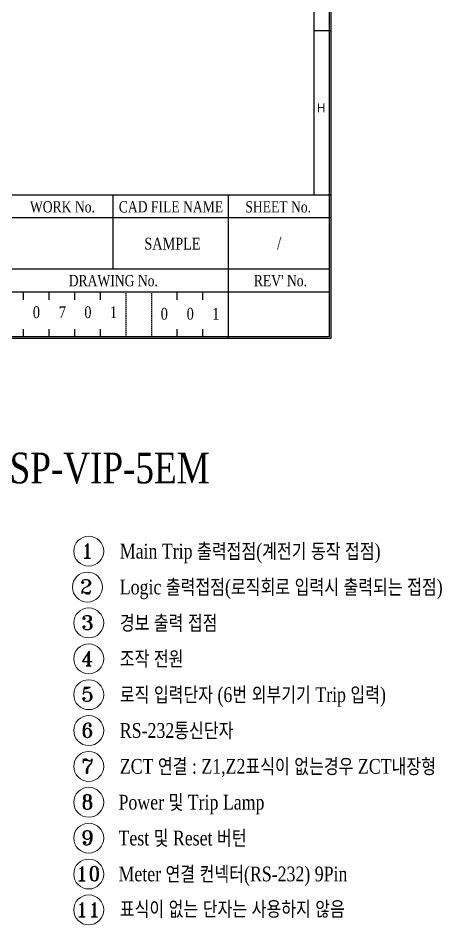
# Model space of a CAD drawing. Header units: millimetres. Extents: x 25 to 865, y 44 to 1047.
# Drawn here: x 365.5 to 448.3, y 549.9 to 726.9 of the extents above; entities that cross this region are included whole.
import ezdxf
from ezdxf.enums import TextEntityAlignment as Align

# ---------------------------------------------------------------- set-up
doc = ezdxf.new("R2010")
doc.units = ezdxf.units.MM
doc.linetypes.add('HIDDEN', pattern=[0.375, 0.25, -0.125])
for name, color, linetype in [('20', 2, 'Continuous'), ('30', 3, 'Continuous'), ('40', 4, 'Continuous'), ('70', 7, 'Continuous')]:
    doc.layers.add(name, color=color, linetype=linetype)
doc.styles.add('SIMPLEX', font='SIMPLEX')
doc.styles.add('SS', font='batang.ttc', dxfattribs={"width": 0.8})
doc.styles.add('STYLE2', font='romant.shx')

msp = doc.modelspace()

# ---------------------------------------------------------------- linework, layer by layer
at = {"color": 0, "linetype": 'ByBlock', "lineweight": 18}
for centre in [(379.32, 622.862), (379.07, 615.865), (379.32, 608.862), (379.32, 601.862), (379.32, 594.862), (379.32, 587.862), (379.32, 580.862), (379.32, 573.862), (379.32, 566.862), (379.32, 559.862), (379.32, 552.862)]:
    msp.add_circle(centre, 2.922, dxfattribs=at)
at = {"layer": '20', "color": 7}
msp.add_line((423.292, 931.098), (423.292, 692.398), dxfattribs=at)
at = {"layer": '30', "color": 7}
msp.add_line((426.592, 724.398), (423.292, 724.398), dxfattribs=at)
at = {"layer": '40', "color": 7}
for p, q in [((384.092, 677.898), (384.092, 692.398)), ((406.592, 677.898), (406.592, 692.398)), ((426.592, 687.898), (276.592, 687.898)), ((426.392, 677.898), (276.592, 677.898)), ((406.592, 664.398), (406.592, 677.898)), ((426.392, 673.398), (276.592, 673.398)), ((366.592, 671.898), (366.592, 673.398)), ((371.592, 671.898), (371.592, 673.398)), ((376.592, 671.898), (376.592, 673.398)), ((381.607, 671.898), (381.607, 673.398)), ((396.592, 671.898), (396.592, 673.398)), ((401.592, 671.898), (401.592, 673.398)), ((366.592, 664.698), (366.592, 666.198)), ((371.592, 664.698), (371.592, 666.198)), ((376.592, 664.698), (376.592, 666.198)), ((381.607, 664.698), (381.607, 666.198)), ((396.592, 664.698), (396.592, 666.198)), ((401.592, 664.698), (401.592, 666.198))]:
    msp.add_line(p, q, dxfattribs=at)
at = {"layer": '40', "color": 7, "linetype": 'HIDDEN'}
for p, q in [((386.66, 664.698), (386.66, 673.398)), ((391.66, 664.698), (391.66, 673.398))]:
    msp.add_line(p, q, dxfattribs=at)
at = {"layer": '70', "color": 7}
msp.add_line((46.592, 692.398), (426.592, 692.398), dxfattribs=at)
for points in [[(426.592, 664.398), (46.592, 664.398), (46.592, 934.398), (426.592, 934.398)], [(426.292, 664.698), (46.892, 664.698), (46.892, 934.098), (426.292, 934.098)]]:
    msp.add_lwpolyline(points, close=True, dxfattribs=at)

# ---------------------------------------------------------------- texts
at = {"color": 0, "style": 'SS', "width": 0.8}
msp.add_text('DSP-VIP-5EM', height=6, dxfattribs=at).set_placement((358.634, 636.097))
at = {"color": 0, "style": 'STYLE2'}
for s, height, p in [('1', 2.815, (377.848, 621.516)), ('2', 2.815, (377.597, 614.52)), ('3', 2.815, (377.848, 607.516)), ('4', 2.815, (377.848, 600.516)), ('5', 2.815, (377.848, 593.516)), ('6', 2.815, (377.848, 586.516)), ('7', 2.815, (377.848, 579.516)), ('8', 2.815, (377.848, 572.516)), ('9', 2.815, (377.848, 565.516)), ('10', 2.8149, (376.795, 558.516)), ('11', 2.8149, (376.795, 551.516))]:
    msp.add_text(s, height=height, dxfattribs=at).set_placement(p)
at = {"lineweight": 18, "char_height": 2.88, "attachment_point": 1, "style": 'SS'}
for s, insert, width in [('Main Trip 출력접점(계전기 동작 접점)', (385.391, 624.314), 70.03242), ('Logic 출력접점(로직회로 입력시 출력되는 접점)', (385.391, 617.314), 76.31718), ('경보 출력 접점', (385.391, 610.314), 30.37582), ('조작 전원 ', (385.391, 603.314), 42.02572), ('로직 입력단자 (6번 외부기기 Trip 입력)', (385.391, 596.314), 70.59432), ('RS-232통신단자', (385.391, 589.314), 70.59432), ('ZCT 연결 : Z1,Z2표식이 없는경우 ZCT내장형', (385.391, 582.314), 69.37651), ('Power 및 Trip Lamp', (385.141, 575.317), 36.90446), ('Test 및 Reset 버턴', (385.141, 568.317), 44.79841), ('Meter 연결 컨넥터(RS-232) 9Pin', (385.141, 561.317), 70.31337), ('표식이 없는 단자는 사용하지 않음', (385.391, 554.489), 49.13237)]:
    msp.add_mtext(s, dxfattribs=dict(at, insert=insert, width=width))
at = {"layer": '30', "color": 7, "style": 'SIMPLEX'}
msp.add_text('H', height=1.7, dxfattribs=at).set_placement((424.742, 709.398), align=Align.MIDDLE)
at = {"layer": '40', "color": 7, "style": 'SS', "width": 0.8}
for s, height, p in [('WORK No.', 2.2, (374.182, 688.968)), ('CAD FILE NAME', 2.2, (395.384, 688.968)), ('SHEET No.', 2.2, (416.322, 688.968)), ('SAMPLE', 2.3, (395.676, 681.726)), ('/', 2.5, (416.519, 681.726)), ('DRAWING No.', 2.2, (384.119, 674.562)), ("REV' No.", 2.2, (416.764, 674.562)), ('0', 2.3, (369.1, 668.348)), ('7', 2.3, (374.168, 668.348)), ('0', 2.3, (379.168, 668.348)), ('1', 2.3, (384.168, 668.348)), ('0', 2.3, (394.085, 668.048)), ('0', 2.3, (399.153, 668.048)), ('1', 2.3, (404.153, 668.048))]:
    msp.add_text(s, height=height, dxfattribs=at).set_placement(p, align=Align.CENTER)

doc.saveas('drawing.dxf')
